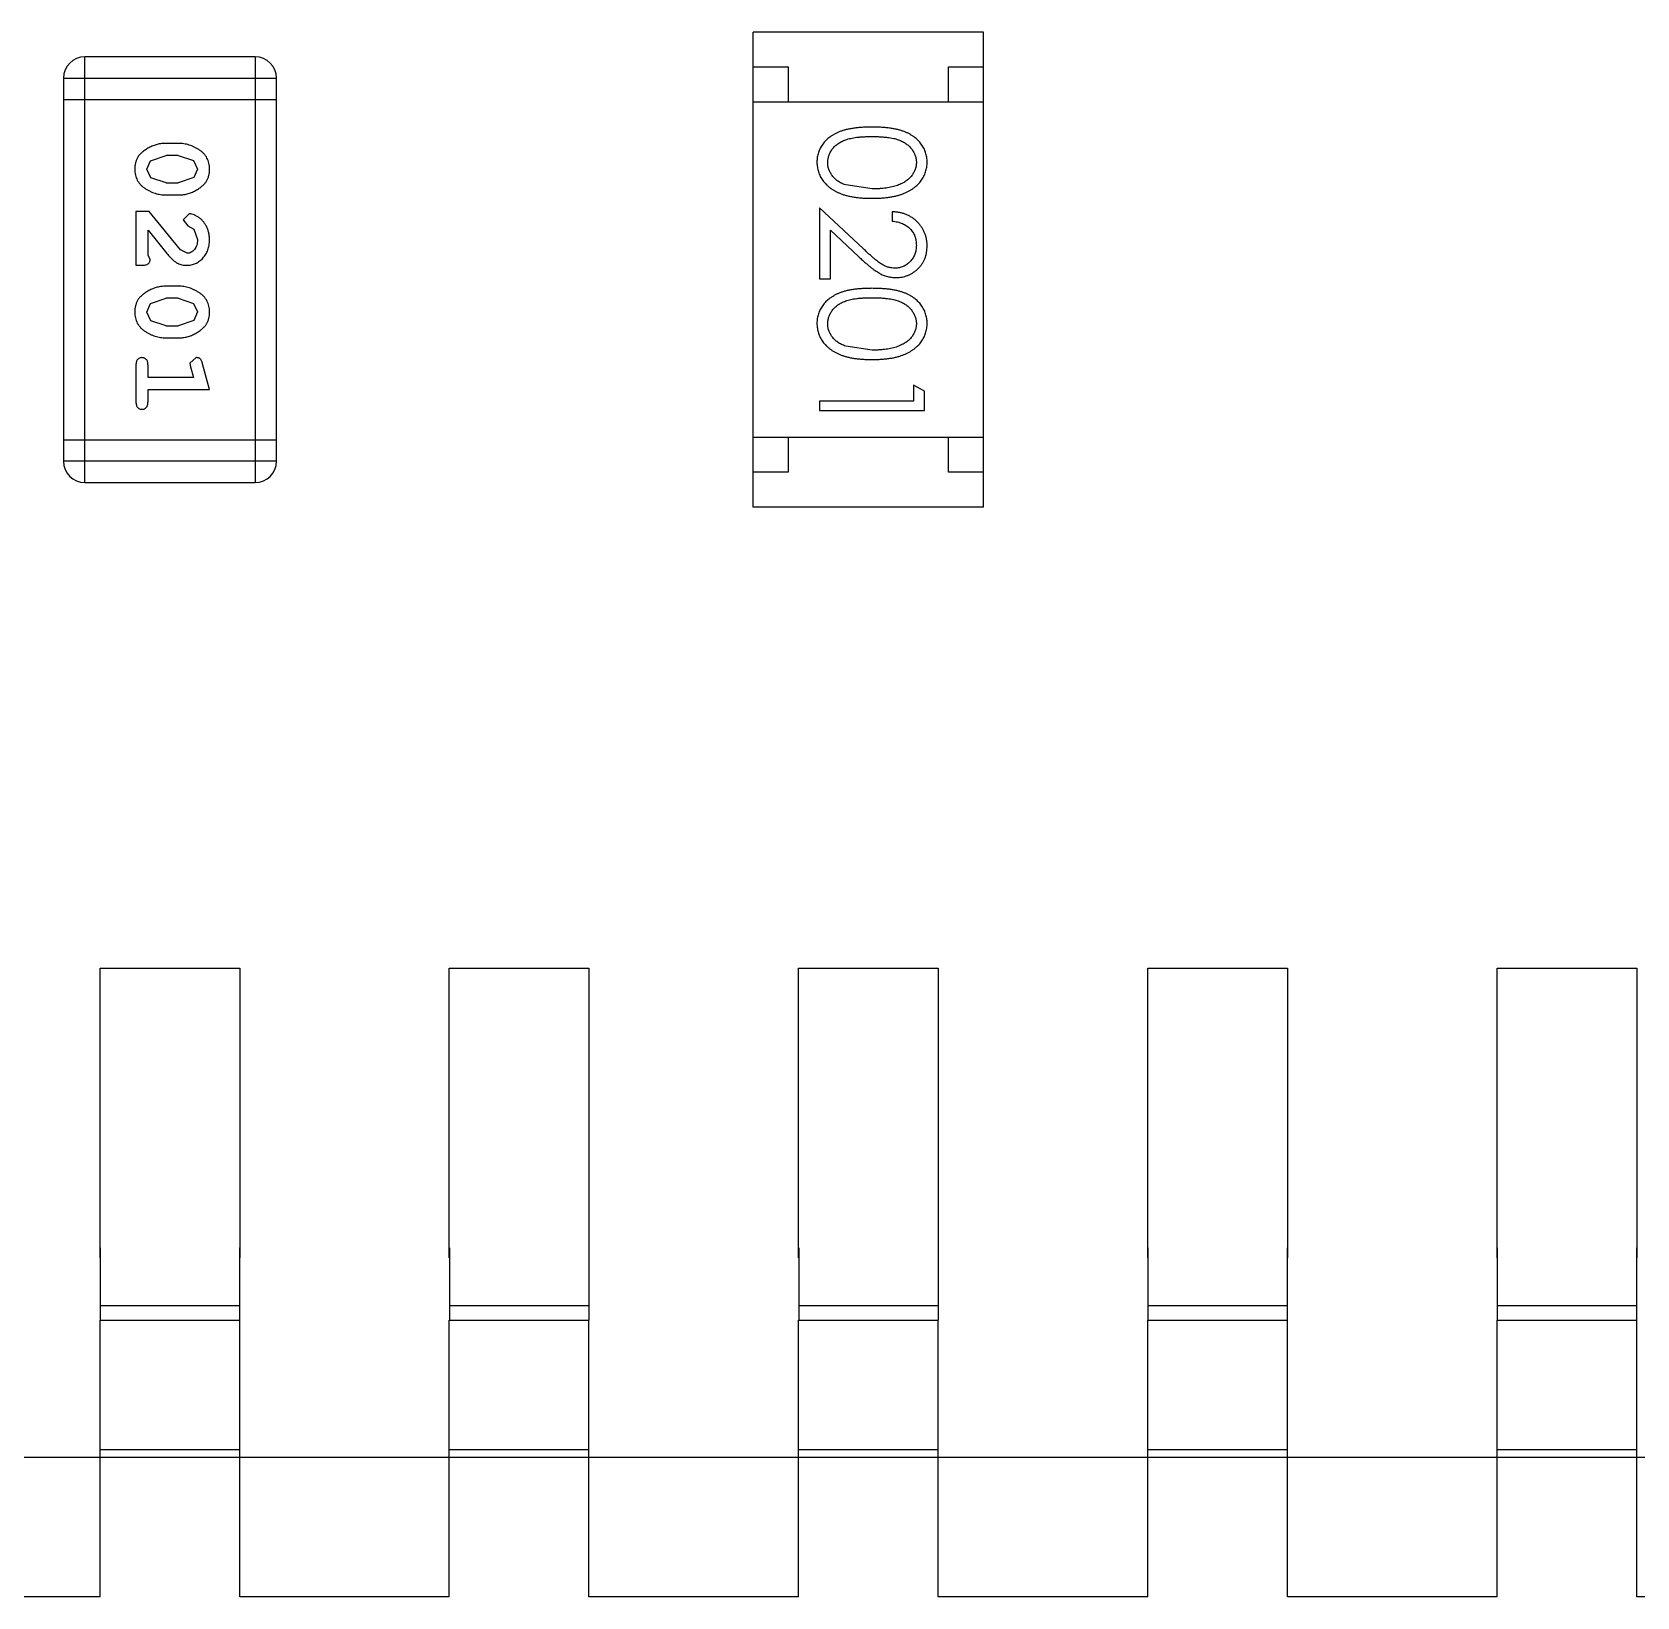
# Model space of a CAD drawing. Header units: inches. Extents: x -13 to 240, y -18 to 126.
# Drawn here: x 190.629 to 192.927, y 53.066 to 55.306 of the extents above; entities that cross this region are included whole.
import ezdxf

# ---------------------------------------------------------------- set-up
doc = ezdxf.new("R2010")
doc.units = ezdxf.units.IN
doc.header["$LTSCALE"] = 1.21
doc.header["$MEASUREMENT"] = 0
doc.layers.get('0').update_dxf_attribs({"linetype": 'CONTINUOUS'})

msp = doc.modelspace()

# ---------------------------------------------------------------- linework, layer by layer
at = {"color": 7, "linetype": 'Continuous'}
for p, q in [((191.6615, 54.6265), (191.6615, 55.3065)), ((191.9915, 55.3065), (191.6615, 55.3065)), ((191.9915, 54.6265), (191.9915, 55.3065)), ((190.7048, 54.6615), (190.7048, 55.2711)), ((190.9487, 55.2711), (190.7048, 55.2711)), ((190.9487, 55.2711), (190.9487, 54.6615)), ((191.6615, 55.2565), (191.7115, 55.2565)), ((191.7115, 55.2565), (191.7115, 55.2065)), ((191.9415, 55.2065), (191.9415, 55.2565)), ((191.9415, 55.2565), (191.9915, 55.2565)), ((190.6743, 55.2406), (190.6743, 54.692)), ((190.6743, 55.2406), (190.9791, 55.2406)), ((190.9791, 54.692), (190.9791, 55.2406)), ((190.6743, 55.2101), (190.9791, 55.2101)), ((191.6615, 55.2065), (191.9915, 55.2065)), ((190.8388, 55.1472), (190.821, 55.1472)), ((190.7937, 55.1101), (190.799, 55.1222)), ((190.799, 55.1222), (190.8213, 55.1299)), ((190.8385, 55.1299), (190.8213, 55.1299)), ((190.8385, 55.1299), (190.8603, 55.1226)), ((190.8603, 55.1226), (190.8661, 55.1103)), ((190.7995, 55.0978), (190.7937, 55.1101)), ((190.8213, 55.0906), (190.7995, 55.0978)), ((190.8608, 55.0981), (190.8385, 55.0906)), ((190.8661, 55.1103), (190.8608, 55.0981)), ((190.821, 55.0733), (190.8388, 55.0733)), ((190.8213, 55.0906), (190.8385, 55.0906)), ((191.8318, 55.082), (191.7941, 55.0876)), ((190.778, 55.0497), (190.778, 54.9726)), ((190.7968, 55.0497), (190.778, 55.0497)), ((190.8418, 54.9946), (190.7968, 55.0497)), ((191.7568, 55.055), (191.7568, 54.9531)), ((191.8189, 54.9969), (191.7568, 55.055)), ((191.8607, 55.0493), (191.8607, 55.0358)), ((190.854, 55.0465), (190.8456, 55.0377)), ((190.8456, 55.0377), (190.8522, 55.0292)), ((190.8522, 55.0292), (190.8607, 55.0242)), ((190.8607, 55.0242), (190.8661, 55.0094)), ((190.7953, 54.9867), (190.7953, 55.0229)), ((190.7953, 55.0229), (190.8223, 54.9893)), ((191.7722, 54.9531), (191.7722, 55.0229)), ((191.7722, 55.0229), (191.8122, 54.9854)), ((190.7984, 54.9812), (190.7953, 54.9867)), ((190.8515, 54.9899), (190.8418, 54.9946)), ((190.778, 54.9726), (190.7858, 54.9726)), ((190.8388, 54.9427), (190.821, 54.9427)), ((191.7568, 54.9531), (191.7722, 54.9531)), ((190.7937, 54.9056), (190.799, 54.9177)), ((190.799, 54.9177), (190.8213, 54.9254)), ((190.8385, 54.9254), (190.8213, 54.9254)), ((190.8385, 54.9254), (190.8603, 54.9181)), ((190.8603, 54.9181), (190.8661, 54.9058)), ((190.7995, 54.8933), (190.7937, 54.9056)), ((190.8213, 54.886), (190.7995, 54.8933)), ((190.8608, 54.8936), (190.8385, 54.886)), ((190.8661, 54.9058), (190.8608, 54.8936)), ((190.821, 54.8687), (190.8388, 54.8687)), ((190.8213, 54.886), (190.8385, 54.886)), ((190.8643, 54.8404), (190.8551, 54.8325)), ((191.8318, 54.8512), (191.7941, 54.8569)), ((190.778, 54.8294), (190.778, 54.7775)), ((190.7953, 54.8121), (190.7953, 54.8294)), ((190.8551, 54.8325), (190.8561, 54.8271)), ((190.8561, 54.8271), (190.8602, 54.8121)), ((190.8834, 54.7948), (190.8735, 54.8314)), ((190.8602, 54.8121), (190.7953, 54.8121)), ((190.7953, 54.7775), (190.7953, 54.7948)), ((190.7953, 54.7948), (190.8834, 54.7948)), ((191.8914, 54.8012), (191.8914, 54.7781)), ((191.9068, 54.7924), (191.8914, 54.8012)), ((191.7568, 54.7781), (191.7568, 54.7647)), ((191.8914, 54.7781), (191.7568, 54.7781)), ((191.9068, 54.7647), (191.9068, 54.7924)), ((191.7568, 54.7647), (191.9068, 54.7647)), ((191.6615, 54.7265), (191.9915, 54.7265)), ((191.7115, 54.7265), (191.7115, 54.6765)), ((191.9415, 54.6765), (191.9415, 54.7265)), ((190.9791, 54.7224), (190.6743, 54.7224)), ((190.9791, 54.692), (190.6743, 54.692)), ((190.7048, 54.6615), (190.9487, 54.6615)), ((191.7115, 54.6765), (191.6615, 54.6765)), ((191.9915, 54.6765), (191.9415, 54.6765)), ((191.9915, 54.6265), (191.6615, 54.6265)), ((190.7266, 53.5518), (190.7266, 53.9663)), ((190.7266, 53.9663), (190.9266, 53.9663)), ((190.9266, 53.9663), (190.9266, 53.5518)), ((191.2266, 53.5518), (191.2266, 53.9663)), ((191.2266, 53.9663), (191.4266, 53.9663)), ((191.4266, 53.9663), (191.4266, 53.5518)), ((191.7266, 53.5518), (191.7266, 53.9663)), ((191.7266, 53.9663), (191.9266, 53.9663)), ((191.9266, 53.9663), (191.9266, 53.5518)), ((192.2266, 53.5518), (192.2266, 53.9663)), ((192.2266, 53.9663), (192.4266, 53.9663)), ((192.4266, 53.9663), (192.4266, 53.5518)), ((192.7266, 53.5518), (192.7266, 53.9663)), ((192.7266, 53.9663), (192.9266, 53.9663)), ((192.9266, 53.9663), (192.9266, 53.5518)), ((190.7268, 53.5659), (190.7268, 53.4623)), ((190.9268, 53.4623), (190.9268, 53.5659)), ((191.2268, 53.5659), (191.2268, 53.4623)), ((191.4268, 53.4623), (191.4268, 53.5659)), ((191.7268, 53.5659), (191.7268, 53.4623)), ((191.9268, 53.4623), (191.9268, 53.5659)), ((192.2268, 53.5659), (192.2268, 53.4623)), ((192.4268, 53.4623), (192.4268, 53.5659)), ((192.7268, 53.5659), (192.7268, 53.4623)), ((192.9268, 53.4623), (192.9268, 53.5659)), ((190.7266, 53.0663), (190.7266, 53.4623)), ((190.7266, 53.4623), (190.9266, 53.4623)), ((190.7268, 53.4833), (190.9268, 53.4833)), ((190.9266, 53.0663), (190.9266, 53.4623)), ((191.2266, 53.0663), (191.2266, 53.4623)), ((191.2266, 53.4623), (191.4266, 53.4623)), ((191.2268, 53.4833), (191.4268, 53.4833)), ((191.4266, 53.0663), (191.4266, 53.4623)), ((191.7266, 53.0663), (191.7266, 53.4623)), ((191.7266, 53.4623), (191.9266, 53.4623)), ((191.7268, 53.4833), (191.9268, 53.4833)), ((191.9266, 53.0663), (191.9266, 53.4623)), ((192.2266, 53.0663), (192.2266, 53.4623)), ((192.2266, 53.4623), (192.4266, 53.4623)), ((192.2268, 53.4833), (192.4268, 53.4833)), ((192.4266, 53.0663), (192.4266, 53.4623)), ((192.7266, 53.0663), (192.7266, 53.4623)), ((192.7266, 53.4623), (192.9266, 53.4623)), ((192.7268, 53.4833), (192.9268, 53.4833)), ((192.9266, 53.0663), (192.9266, 53.4623)), ((178.5266, 53.2663), (197.6266, 53.2663)), ((190.9266, 53.2769), (190.7266, 53.2769)), ((191.4266, 53.2769), (191.2266, 53.2769)), ((191.9266, 53.2769), (191.7266, 53.2769)), ((192.4266, 53.2769), (192.2266, 53.2769)), ((192.9266, 53.2769), (192.7266, 53.2769)), ((190.7266, 53.0663), (190.4266, 53.0663)), ((191.2266, 53.0663), (190.9266, 53.0663)), ((191.7266, 53.0663), (191.4266, 53.0663)), ((192.2266, 53.0663), (191.9266, 53.0663)), ((192.7266, 53.0663), (192.4266, 53.0663)), ((193.2266, 53.0663), (192.9266, 53.0663))]:
    msp.add_line(p, q, dxfattribs=at)
for centre, start, end in [((190.7048, 55.2406), 90, 180), ((190.9487, 55.2406), 0, 90), ((190.7048, 54.692), 180, 270), ((190.9487, 54.692), 270, 0)]:
    msp.add_arc(centre, 0.0305, start, end, dxfattribs=at)
for points, knots in [([(191.8317, 55.1704), (191.8294, 55.1704), (191.8247, 55.1704), (191.818, 55.1701), (191.8116, 55.1696), (191.8057, 55.1689), (191.8001, 55.168), (191.795, 55.1669), (191.7903, 55.1656), (191.7859, 55.1641), (191.7819, 55.1624), (191.7782, 55.1605), (191.7747, 55.1585), (191.7715, 55.1563), (191.7686, 55.154), (191.7658, 55.1515), (191.7634, 55.1489), (191.7612, 55.1461), (191.7593, 55.1432), (191.7576, 55.1402), (191.7561, 55.1371), (191.755, 55.1339), (191.7541, 55.1306), (191.7534, 55.1272), (191.753, 55.1238), (191.753, 55.1215), (191.753, 55.1203)], [0, 0, 0, 0, 0.068113, 0.132564, 0.193427, 0.250218, 0.303569, 0.353576, 0.400235, 0.443586, 0.484619, 0.524292, 0.56238, 0.599049, 0.63494, 0.669782, 0.704009, 0.737842, 0.771098, 0.803896, 0.836415, 0.868639, 0.900715, 0.933378, 0.966213, 1, 1, 1, 1]), ([(191.9107, 55.1203), (191.9106, 55.1215), (191.9106, 55.1238), (191.9102, 55.1272), (191.9095, 55.1306), (191.9086, 55.1339), (191.9074, 55.1371), (191.906, 55.1402), (191.9042, 55.1433), (191.9023, 55.1462), (191.9001, 55.149), (191.8976, 55.1517), (191.8949, 55.1542), (191.892, 55.1565), (191.8887, 55.1586), (191.8853, 55.1607), (191.8816, 55.1625), (191.8776, 55.1642), (191.8733, 55.1656), (191.8686, 55.1669), (191.8635, 55.168), (191.858, 55.1689), (191.852, 55.1696), (191.8456, 55.1701), (191.8388, 55.1704), (191.8341, 55.1704), (191.8317, 55.1704)], [0, 0, 0, 0, 0.033742, 0.066533, 0.099153, 0.13154, 0.164087, 0.196563, 0.229707, 0.263315, 0.297504, 0.331686, 0.366482, 0.4021, 0.438958, 0.476748, 0.515985, 0.556589, 0.599519, 0.645765, 0.695487, 0.748721, 0.805687, 0.866754, 0.931405, 1, 1, 1, 1]), ([(190.821, 55.1472), (190.8199, 55.1472), (190.8178, 55.1471), (190.8146, 55.1468), (190.8115, 55.1463), (190.8084, 55.1456), (190.8054, 55.1448), (190.8024, 55.1436), (190.7994, 55.1424), (190.7965, 55.1409), (190.7938, 55.1393), (190.7913, 55.1377), (190.7889, 55.1361), (190.7868, 55.1344), (190.785, 55.1327), (190.7833, 55.131), (190.7819, 55.1293), (190.7803, 55.1269), (190.7787, 55.1237), (190.7774, 55.1195), (190.7765, 55.115), (190.7764, 55.1118), (190.7764, 55.1101)], [0, 0, 0, 0, 0.049886, 0.09882, 0.148132, 0.19689, 0.246038, 0.295176, 0.345305, 0.395692, 0.445312, 0.491875, 0.535813, 0.577009, 0.616081, 0.652689, 0.687585, 0.720206, 0.785062, 0.85223, 0.923759, 1, 1, 1, 1]), ([(190.8834, 55.1104), (190.8833, 55.1118), (190.8833, 55.1146), (190.8825, 55.1187), (190.8814, 55.1226), (190.8798, 55.1261), (190.8778, 55.1294), (190.8753, 55.1325), (190.8723, 55.1353), (190.8689, 55.1377), (190.8653, 55.1399), (190.8616, 55.1419), (190.8579, 55.1435), (190.8542, 55.1448), (190.8504, 55.1459), (190.8465, 55.1466), (190.8427, 55.1471), (190.8401, 55.1472), (190.8388, 55.1472)], [0, 0, 0, 0, 0.06692, 0.130834, 0.19258, 0.252759, 0.312631, 0.373411, 0.436359, 0.501894, 0.568244, 0.632472, 0.69556, 0.757163, 0.818592, 0.878885, 0.939235, 1, 1, 1, 1]), ([(191.7683, 55.1198), (191.7684, 55.1215), (191.7686, 55.1248), (191.7699, 55.1296), (191.772, 55.1344), (191.7743, 55.1382), (191.7766, 55.141), (191.7786, 55.1431), (191.7807, 55.1449), (191.783, 55.1467), (191.7855, 55.1484), (191.7883, 55.1498), (191.7912, 55.1512), (191.7943, 55.1524), (191.7977, 55.1535), (191.8014, 55.1544), (191.8056, 55.1552), (191.8101, 55.1559), (191.815, 55.1563), (191.8203, 55.1567), (191.8259, 55.1569), (191.8298, 55.157), (191.8318, 55.157)], [0, 0, 0, 0, 0.060034, 0.120278, 0.182348, 0.247919, 0.281641, 0.315701, 0.350322, 0.385703, 0.421819, 0.459196, 0.497866, 0.538301, 0.58121, 0.628183, 0.679403, 0.734699, 0.794074, 0.858416, 0.927049, 1, 1, 1, 1]), ([(191.8318, 55.157), (191.8338, 55.157), (191.8377, 55.1569), (191.8434, 55.1567), (191.8487, 55.1563), (191.8536, 55.1558), (191.8581, 55.1552), (191.8622, 55.1544), (191.866, 55.1535), (191.8694, 55.1524), (191.8725, 55.1511), (191.8754, 55.1498), (191.8781, 55.1483), (191.8806, 55.1467), (191.883, 55.1449), (191.8851, 55.143), (191.887, 55.141), (191.8893, 55.1381), (191.8916, 55.1344), (191.8938, 55.1297), (191.895, 55.1248), (191.8952, 55.1215), (191.8953, 55.1198)], [0, 0, 0, 0, 0.073302, 0.142286, 0.206253, 0.266017, 0.321612, 0.372532, 0.419497, 0.462398, 0.502825, 0.541489, 0.579034, 0.615143, 0.650298, 0.684912, 0.718701, 0.752189, 0.817245, 0.879117, 0.939613, 1, 1, 1, 1]), ([(191.753, 55.1203), (191.753, 55.1191), (191.753, 55.1167), (191.7535, 55.1132), (191.7541, 55.1098), (191.755, 55.1064), (191.7563, 55.1031), (191.7577, 55.0999), (191.7595, 55.0969), (191.7614, 55.0938), (191.7637, 55.091), (191.7662, 55.0882), (191.769, 55.0856), (191.772, 55.0832), (191.7753, 55.081), (191.7789, 55.0789), (191.7827, 55.077), (191.7868, 55.0752), (191.7912, 55.0736), (191.7959, 55.0723), (191.801, 55.0711), (191.8065, 55.0701), (191.8123, 55.0694), (191.8184, 55.0689), (191.825, 55.0686), (191.8295, 55.0685), (191.8317, 55.0685)], [0, 0, 0, 0, 0.033824, 0.067298, 0.10028, 0.133019, 0.165736, 0.198792, 0.232372, 0.266409, 0.301016, 0.336196, 0.371972, 0.408574, 0.446394, 0.485225, 0.525372, 0.567224, 0.611081, 0.65775, 0.70702, 0.759235, 0.814484, 0.873227, 0.934937, 1, 1, 1, 1]), ([(191.7941, 55.0876), (191.793, 55.088), (191.791, 55.0888), (191.7881, 55.0901), (191.7853, 55.0916), (191.7828, 55.0932), (191.7805, 55.0949), (191.7784, 55.0968), (191.7765, 55.0988), (191.7742, 55.1016), (191.7719, 55.1053), (191.7699, 55.11), (191.7685, 55.1148), (191.7684, 55.1182), (191.7683, 55.1198)], [0, 0, 0, 0, 0.075949, 0.148549, 0.218996, 0.286119, 0.351826, 0.416074, 0.478265, 0.540325, 0.660405, 0.774606, 0.887187, 1, 1, 1, 1]), ([(191.8317, 55.0685), (191.834, 55.0685), (191.8385, 55.0686), (191.8451, 55.0689), (191.8513, 55.0694), (191.8572, 55.0701), (191.8626, 55.0711), (191.8678, 55.0723), (191.8725, 55.0737), (191.8769, 55.0753), (191.881, 55.0771), (191.8849, 55.079), (191.8884, 55.0811), (191.8917, 55.0834), (191.8947, 55.0858), (191.8975, 55.0883), (191.9, 55.0911), (191.9023, 55.0939), (191.9043, 55.0969), (191.906, 55.1), (191.9074, 55.1032), (191.9086, 55.1064), (191.9095, 55.1098), (191.9102, 55.1132), (191.9106, 55.1167), (191.9106, 55.1191), (191.9107, 55.1203)], [0, 0, 0, 0, 0.065278, 0.127205, 0.186168, 0.241675, 0.294115, 0.343609, 0.390387, 0.434463, 0.476646, 0.517002, 0.555936, 0.593716, 0.630057, 0.665601, 0.700745, 0.734917, 0.768681, 0.802087, 0.834849, 0.867433, 0.900138, 0.932806, 0.966212, 1, 1, 1, 1]), ([(191.8953, 55.1198), (191.8952, 55.1182), (191.895, 55.1149), (191.8938, 55.11), (191.8916, 55.1054), (191.8893, 55.1016), (191.887, 55.0988), (191.885, 55.0967), (191.8828, 55.0948), (191.8803, 55.093), (191.8776, 55.0913), (191.8746, 55.0897), (191.8715, 55.0883), (191.868, 55.0869), (191.8644, 55.0858), (191.8605, 55.0847), (191.8563, 55.0839), (191.8519, 55.0832), (191.8472, 55.0827), (191.8423, 55.0822), (191.8371, 55.082), (191.8336, 55.082), (191.8318, 55.082)], [0, 0, 0, 0, 0.059689, 0.119507, 0.181075, 0.246162, 0.279894, 0.314468, 0.350403, 0.387474, 0.426147, 0.466624, 0.508745, 0.553328, 0.600058, 0.649177, 0.700552, 0.754894, 0.811825, 0.871514, 0.934319, 1, 1, 1, 1]), ([(190.7764, 55.1101), (190.7764, 55.1087), (190.7765, 55.1059), (190.7772, 55.1018), (190.7783, 55.098), (190.7799, 55.0944), (190.782, 55.0911), (190.7845, 55.088), (190.7874, 55.0852), (190.7908, 55.0828), (190.7944, 55.0806), (190.7981, 55.0786), (190.8018, 55.077), (190.8056, 55.0756), (190.8094, 55.0746), (190.8132, 55.0738), (190.8171, 55.0733), (190.8197, 55.0733), (190.821, 55.0733)], [0, 0, 0, 0, 0.067217, 0.131051, 0.19272, 0.252824, 0.312745, 0.373449, 0.436041, 0.501494, 0.567761, 0.632087, 0.695096, 0.757109, 0.817993, 0.878657, 0.939311, 1, 1, 1, 1]), ([(190.8388, 55.0733), (190.8398, 55.0733), (190.842, 55.0733), (190.8452, 55.0736), (190.8483, 55.0741), (190.8514, 55.0748), (190.8545, 55.0757), (190.8575, 55.0768), (190.8604, 55.0781), (190.8633, 55.0796), (190.866, 55.0812), (190.8686, 55.0829), (190.8709, 55.0845), (190.873, 55.0862), (190.8749, 55.0879), (190.8765, 55.0896), (190.878, 55.0913), (190.8795, 55.0937), (190.8811, 55.0969), (190.8824, 55.1011), (190.8832, 55.1056), (190.8833, 55.1088), (190.8834, 55.1104)], [0, 0, 0, 0, 0.049855, 0.099516, 0.148482, 0.19758, 0.246804, 0.296268, 0.346517, 0.397047, 0.446826, 0.49336, 0.537801, 0.579207, 0.617974, 0.654833, 0.689171, 0.722088, 0.786392, 0.853518, 0.924186, 1, 1, 1, 1]), ([(191.9107, 55.0003), (191.9106, 55.002), (191.9105, 55.0053), (191.9099, 55.0101), (191.9087, 55.0148), (191.9072, 55.0192), (191.9052, 55.0234), (191.9028, 55.0274), (191.8999, 55.0313), (191.8966, 55.0348), (191.893, 55.0381), (191.8891, 55.041), (191.885, 55.0434), (191.8806, 55.0454), (191.8759, 55.047), (191.8711, 55.0482), (191.8659, 55.049), (191.8624, 55.0492), (191.8607, 55.0493)], [0, 0, 0, 0, 0.06445, 0.126725, 0.187421, 0.247417, 0.306749, 0.366595, 0.427749, 0.490235, 0.553031, 0.614805, 0.676505, 0.738096, 0.801021, 0.864897, 0.931209, 1, 1, 1, 1]), ([(190.8834, 55.0092), (190.8833, 55.0109), (190.8832, 55.0143), (190.8823, 55.0192), (190.8809, 55.024), (190.8789, 55.0285), (190.8765, 55.0326), (190.8736, 55.0363), (190.8704, 55.0394), (190.8668, 55.0419), (190.8632, 55.0439), (190.8599, 55.0454), (190.8569, 55.0463), (190.8549, 55.0464), (190.854, 55.0465)], [0, 0, 0, 0, 0.098286, 0.193983, 0.289056, 0.384352, 0.477435, 0.566197, 0.652355, 0.737986, 0.818188, 0.887401, 0.94802, 1, 1, 1, 1]), ([(191.8607, 55.0358), (191.862, 55.0357), (191.8646, 55.0354), (191.8684, 55.0347), (191.8719, 55.0337), (191.8752, 55.0325), (191.8783, 55.031), (191.8812, 55.0293), (191.8838, 55.0273), (191.8862, 55.025), (191.8883, 55.0225), (191.8902, 55.0199), (191.8918, 55.0171), (191.893, 55.0142), (191.894, 55.0111), (191.8948, 55.0079), (191.8952, 55.0045), (191.8952, 55.0022), (191.8953, 55.001)], [0, 0, 0, 0, 0.073648, 0.143686, 0.210962, 0.275557, 0.338064, 0.399311, 0.4594, 0.51934, 0.579024, 0.637809, 0.695959, 0.754122, 0.813113, 0.873453, 0.935561, 1, 1, 1, 1]), ([(190.8506, 54.9726), (190.8517, 54.9726), (190.8539, 54.9727), (190.8572, 54.9731), (190.8603, 54.974), (190.8632, 54.9751), (190.8661, 54.9766), (190.8688, 54.9783), (190.8714, 54.9804), (190.8738, 54.9828), (190.8761, 54.9855), (190.878, 54.9883), (190.8797, 54.9914), (190.8811, 54.9946), (190.8821, 54.998), (190.8828, 55.0016), (190.8833, 55.0054), (190.8833, 55.0079), (190.8834, 55.0092)], [0, 0, 0, 0, 0.060981, 0.120256, 0.178148, 0.236115, 0.293993, 0.352864, 0.413358, 0.476056, 0.539296, 0.602396, 0.665116, 0.728325, 0.792919, 0.859317, 0.928302, 1, 1, 1, 1]), ([(190.8661, 55.0094), (190.866, 55.008), (190.8659, 55.0053), (190.8651, 55.0015), (190.8637, 54.9981), (190.8618, 54.9952), (190.8595, 54.9929), (190.8571, 54.9911), (190.8543, 54.9901), (190.8525, 54.9899), (190.8515, 54.9899)], [0, 0, 0, 0, 0.156344, 0.299348, 0.4327, 0.561, 0.682299, 0.791883, 0.89611, 1, 1, 1, 1]), ([(190.7858, 54.9726), (190.7869, 54.9726), (190.7889, 54.9726), (190.7916, 54.9731), (190.7938, 54.9737), (190.7956, 54.9748), (190.7969, 54.9761), (190.7978, 54.9776), (190.7983, 54.9794), (190.7984, 54.9806), (190.7984, 54.9812)], [0, 0, 0, 0, 0.1844, 0.34094, 0.473574, 0.586824, 0.690029, 0.789175, 0.890445, 1, 1, 1, 1]), ([(190.8223, 54.9893), (190.8231, 54.9885), (190.8246, 54.9868), (190.8268, 54.9844), (190.8289, 54.9823), (190.8309, 54.9804), (190.8328, 54.9788), (190.8345, 54.9774), (190.8362, 54.9763), (190.8382, 54.9752), (190.8408, 54.9741), (190.8439, 54.9732), (190.8472, 54.9727), (190.8495, 54.9726), (190.8506, 54.9726)], [0, 0, 0, 0, 0.103002, 0.197728, 0.285279, 0.365235, 0.437224, 0.502446, 0.560545, 0.611446, 0.707576, 0.80349, 0.900532, 1, 1, 1, 1]), ([(191.8122, 54.9854), (191.8138, 54.9839), (191.8168, 54.9812), (191.8211, 54.9772), (191.8252, 54.9737), (191.8291, 54.9705), (191.8327, 54.9676), (191.8361, 54.9652), (191.8393, 54.9631), (191.8431, 54.9607), (191.8478, 54.9584), (191.8537, 54.9565), (191.8598, 54.9553), (191.864, 54.9551), (191.8661, 54.955)], [0, 0, 0, 0, 0.09953, 0.192079, 0.277712, 0.357454, 0.429648, 0.495771, 0.555538, 0.608657, 0.707578, 0.804328, 0.901298, 1, 1, 1, 1]), ([(191.8649, 54.9685), (191.8632, 54.9686), (191.86, 54.9687), (191.8552, 54.9697), (191.8506, 54.9714), (191.8467, 54.9734), (191.8436, 54.9754), (191.8409, 54.9773), (191.838, 54.9797), (191.8347, 54.9823), (191.8312, 54.9854), (191.8273, 54.9889), (191.8232, 54.9927), (191.8204, 54.9954), (191.8189, 54.9969)], [0, 0, 0, 0, 0.088014, 0.174976, 0.2638, 0.355443, 0.406413, 0.465519, 0.533076, 0.609353, 0.693899, 0.787171, 0.889197, 1, 1, 1, 1]), ([(191.8953, 55.001), (191.8952, 54.9999), (191.8952, 54.9977), (191.8947, 54.9945), (191.8941, 54.9914), (191.8931, 54.9884), (191.8918, 54.9856), (191.8903, 54.9829), (191.8884, 54.9803), (191.8863, 54.9779), (191.884, 54.9757), (191.8816, 54.9738), (191.8791, 54.9721), (191.8765, 54.9708), (191.8737, 54.9698), (191.8709, 54.9691), (191.8679, 54.9686), (191.8659, 54.9685), (191.8649, 54.9685)], [0, 0, 0, 0, 0.068027, 0.133505, 0.19695, 0.26027, 0.322741, 0.384982, 0.448465, 0.513424, 0.578224, 0.640011, 0.700094, 0.760067, 0.819012, 0.877878, 0.938035, 1, 1, 1, 1]), ([(191.8661, 54.955), (191.8675, 54.9551), (191.8705, 54.9552), (191.8748, 54.9557), (191.8789, 54.9567), (191.8829, 54.9581), (191.8868, 54.9599), (191.8905, 54.9621), (191.8941, 54.9646), (191.8974, 54.9675), (191.9006, 54.9707), (191.9032, 54.9743), (191.9055, 54.978), (191.9074, 54.982), (191.9089, 54.9863), (191.9099, 54.9908), (191.9105, 54.9955), (191.9106, 54.9987), (191.9107, 55.0003)], [0, 0, 0, 0, 0.06271, 0.123347, 0.183401, 0.242828, 0.302097, 0.36242, 0.423725, 0.487032, 0.550491, 0.612709, 0.674265, 0.73617, 0.799211, 0.863483, 0.930525, 1, 1, 1, 1]), ([(190.821, 54.9427), (190.8199, 54.9427), (190.8178, 54.9426), (190.8146, 54.9423), (190.8115, 54.9418), (190.8084, 54.9411), (190.8054, 54.9403), (190.8024, 54.9391), (190.7994, 54.9379), (190.7965, 54.9364), (190.7938, 54.9348), (190.7913, 54.9332), (190.7889, 54.9315), (190.7868, 54.9299), (190.785, 54.9282), (190.7833, 54.9265), (190.7819, 54.9248), (190.7803, 54.9224), (190.7787, 54.9192), (190.7774, 54.915), (190.7765, 54.9105), (190.7764, 54.9073), (190.7764, 54.9056)], [0, 0, 0, 0, 0.049886, 0.09882, 0.148132, 0.19689, 0.246038, 0.295176, 0.345305, 0.395692, 0.445312, 0.491875, 0.535813, 0.577009, 0.616081, 0.652689, 0.687585, 0.720206, 0.785062, 0.85223, 0.923759, 1, 1, 1, 1]), ([(190.8834, 54.9059), (190.8833, 54.9073), (190.8833, 54.9101), (190.8825, 54.9142), (190.8814, 54.918), (190.8798, 54.9216), (190.8778, 54.9249), (190.8753, 54.928), (190.8723, 54.9308), (190.8689, 54.9332), (190.8653, 54.9354), (190.8616, 54.9373), (190.8579, 54.939), (190.8542, 54.9403), (190.8504, 54.9414), (190.8465, 54.9421), (190.8427, 54.9426), (190.8401, 54.9426), (190.8388, 54.9427)], [0, 0, 0, 0, 0.06692, 0.130834, 0.19258, 0.252759, 0.312631, 0.373411, 0.436359, 0.501894, 0.568244, 0.632472, 0.69556, 0.757163, 0.818592, 0.878885, 0.939235, 1, 1, 1, 1]), ([(191.8317, 54.9397), (191.8294, 54.9396), (191.8247, 54.9396), (191.818, 54.9393), (191.8116, 54.9388), (191.8057, 54.9381), (191.8001, 54.9372), (191.795, 54.9361), (191.7903, 54.9348), (191.7859, 54.9333), (191.7819, 54.9316), (191.7782, 54.9297), (191.7747, 54.9277), (191.7715, 54.9255), (191.7686, 54.9232), (191.7658, 54.9208), (191.7634, 54.9181), (191.7612, 54.9153), (191.7593, 54.9124), (191.7576, 54.9094), (191.7561, 54.9063), (191.755, 54.9031), (191.7541, 54.8998), (191.7534, 54.8965), (191.753, 54.893), (191.753, 54.8907), (191.753, 54.8895)], [0, 0, 0, 0, 0.068113, 0.132564, 0.193427, 0.250218, 0.303569, 0.353576, 0.400235, 0.443586, 0.484619, 0.524292, 0.56238, 0.599049, 0.63494, 0.669782, 0.704009, 0.737842, 0.771098, 0.803896, 0.836415, 0.868639, 0.900715, 0.933378, 0.966213, 1, 1, 1, 1]), ([(191.9107, 54.8895), (191.9106, 54.8907), (191.9106, 54.893), (191.9102, 54.8965), (191.9095, 54.8998), (191.9086, 54.9031), (191.9074, 54.9063), (191.906, 54.9095), (191.9042, 54.9125), (191.9023, 54.9154), (191.9001, 54.9183), (191.8976, 54.9209), (191.8949, 54.9234), (191.892, 54.9257), (191.8887, 54.9279), (191.8853, 54.9299), (191.8816, 54.9317), (191.8776, 54.9334), (191.8733, 54.9349), (191.8686, 54.9361), (191.8635, 54.9373), (191.858, 54.9381), (191.852, 54.9388), (191.8456, 54.9393), (191.8388, 54.9396), (191.8341, 54.9396), (191.8317, 54.9397)], [0, 0, 0, 0, 0.033742, 0.066533, 0.099153, 0.13154, 0.164087, 0.196563, 0.229707, 0.263315, 0.297504, 0.331686, 0.366482, 0.4021, 0.438958, 0.476748, 0.515985, 0.556589, 0.599519, 0.645765, 0.695487, 0.748721, 0.805687, 0.866754, 0.931405, 1, 1, 1, 1]), ([(191.7683, 54.8891), (191.7684, 54.8907), (191.7686, 54.894), (191.7699, 54.8989), (191.772, 54.9036), (191.7743, 54.9074), (191.7766, 54.9102), (191.7786, 54.9123), (191.7807, 54.9142), (191.783, 54.916), (191.7855, 54.9176), (191.7883, 54.919), (191.7912, 54.9204), (191.7943, 54.9217), (191.7977, 54.9227), (191.8014, 54.9237), (191.8056, 54.9244), (191.8101, 54.9251), (191.815, 54.9256), (191.8203, 54.9259), (191.8259, 54.9262), (191.8298, 54.9262), (191.8318, 54.9262)], [0, 0, 0, 0, 0.060034, 0.120278, 0.182348, 0.247919, 0.281641, 0.315701, 0.350322, 0.385703, 0.421819, 0.459196, 0.497866, 0.538301, 0.58121, 0.628183, 0.679403, 0.734699, 0.794074, 0.858416, 0.927049, 1, 1, 1, 1]), ([(191.8318, 54.9262), (191.8338, 54.9262), (191.8377, 54.9262), (191.8434, 54.9259), (191.8487, 54.9256), (191.8536, 54.925), (191.8581, 54.9245), (191.8622, 54.9236), (191.866, 54.9227), (191.8694, 54.9216), (191.8725, 54.9204), (191.8754, 54.919), (191.8781, 54.9175), (191.8806, 54.9159), (191.883, 54.9142), (191.8851, 54.9123), (191.887, 54.9102), (191.8893, 54.9074), (191.8916, 54.9036), (191.8938, 54.8989), (191.895, 54.894), (191.8952, 54.8907), (191.8953, 54.8891)], [0, 0, 0, 0, 0.073302, 0.142286, 0.206253, 0.266017, 0.321612, 0.372532, 0.419497, 0.462398, 0.502825, 0.541489, 0.579034, 0.615143, 0.650298, 0.684912, 0.718701, 0.752189, 0.817245, 0.879117, 0.939613, 1, 1, 1, 1]), ([(190.7764, 54.9056), (190.7764, 54.9042), (190.7765, 54.9014), (190.7772, 54.8973), (190.7783, 54.8934), (190.7799, 54.8899), (190.782, 54.8865), (190.7845, 54.8835), (190.7874, 54.8807), (190.7908, 54.8782), (190.7944, 54.8761), (190.7981, 54.8741), (190.8018, 54.8724), (190.8056, 54.8711), (190.8094, 54.8701), (190.8132, 54.8693), (190.8171, 54.8688), (190.8197, 54.8688), (190.821, 54.8687)], [0, 0, 0, 0, 0.067217, 0.131051, 0.19272, 0.252824, 0.312745, 0.373449, 0.436041, 0.501494, 0.567761, 0.632087, 0.695096, 0.757109, 0.817993, 0.878657, 0.939311, 1, 1, 1, 1]), ([(190.8388, 54.8687), (190.8398, 54.8688), (190.842, 54.8688), (190.8452, 54.8691), (190.8483, 54.8696), (190.8514, 54.8703), (190.8545, 54.8712), (190.8575, 54.8723), (190.8604, 54.8736), (190.8633, 54.8751), (190.866, 54.8767), (190.8686, 54.8784), (190.8709, 54.88), (190.873, 54.8817), (190.8749, 54.8834), (190.8765, 54.8851), (190.878, 54.8868), (190.8795, 54.8892), (190.8811, 54.8924), (190.8824, 54.8965), (190.8832, 54.9011), (190.8833, 54.9042), (190.8834, 54.9059)], [0, 0, 0, 0, 0.049855, 0.099516, 0.148482, 0.19758, 0.246804, 0.296268, 0.346517, 0.397047, 0.446826, 0.49336, 0.537801, 0.579207, 0.617974, 0.654833, 0.689171, 0.722088, 0.786392, 0.853518, 0.924186, 1, 1, 1, 1]), ([(191.753, 54.8895), (191.753, 54.8883), (191.753, 54.8859), (191.7535, 54.8824), (191.7541, 54.879), (191.755, 54.8756), (191.7563, 54.8724), (191.7577, 54.8692), (191.7595, 54.8661), (191.7614, 54.8631), (191.7637, 54.8602), (191.7662, 54.8575), (191.769, 54.8549), (191.772, 54.8525), (191.7753, 54.8502), (191.7789, 54.8481), (191.7827, 54.8462), (191.7868, 54.8444), (191.7912, 54.8428), (191.7959, 54.8415), (191.801, 54.8403), (191.8065, 54.8393), (191.8123, 54.8386), (191.8184, 54.8381), (191.825, 54.8378), (191.8295, 54.8378), (191.8317, 54.8377)], [0, 0, 0, 0, 0.033824, 0.067298, 0.10028, 0.133019, 0.165736, 0.198792, 0.232372, 0.266409, 0.301016, 0.336196, 0.371972, 0.408574, 0.446394, 0.485225, 0.525372, 0.567224, 0.611081, 0.65775, 0.70702, 0.759235, 0.814484, 0.873227, 0.934937, 1, 1, 1, 1]), ([(191.7941, 54.8569), (191.793, 54.8573), (191.791, 54.858), (191.7881, 54.8593), (191.7853, 54.8608), (191.7828, 54.8624), (191.7805, 54.8642), (191.7784, 54.866), (191.7765, 54.868), (191.7742, 54.8708), (191.7719, 54.8745), (191.7699, 54.8792), (191.7685, 54.8841), (191.7684, 54.8874), (191.7683, 54.8891)], [0, 0, 0, 0, 0.075949, 0.148549, 0.218996, 0.286119, 0.351826, 0.416074, 0.478265, 0.540325, 0.660405, 0.774606, 0.887187, 1, 1, 1, 1]), ([(191.8317, 54.8377), (191.834, 54.8378), (191.8385, 54.8378), (191.8451, 54.8381), (191.8513, 54.8386), (191.8572, 54.8394), (191.8626, 54.8403), (191.8678, 54.8415), (191.8725, 54.8429), (191.8769, 54.8445), (191.881, 54.8463), (191.8849, 54.8482), (191.8884, 54.8504), (191.8917, 54.8526), (191.8947, 54.855), (191.8975, 54.8576), (191.9, 54.8603), (191.9023, 54.8632), (191.9043, 54.8661), (191.906, 54.8692), (191.9074, 54.8724), (191.9086, 54.8757), (191.9095, 54.879), (191.9102, 54.8824), (191.9106, 54.8859), (191.9106, 54.8883), (191.9107, 54.8895)], [0, 0, 0, 0, 0.065278, 0.127205, 0.186168, 0.241675, 0.294115, 0.343609, 0.390387, 0.434463, 0.476646, 0.517002, 0.555936, 0.593716, 0.630057, 0.665601, 0.700745, 0.734917, 0.768681, 0.802087, 0.834849, 0.867433, 0.900138, 0.932806, 0.966212, 1, 1, 1, 1]), ([(191.8953, 54.8891), (191.8952, 54.8874), (191.895, 54.8841), (191.8938, 54.8793), (191.8916, 54.8746), (191.8893, 54.8709), (191.887, 54.868), (191.885, 54.866), (191.8828, 54.864), (191.8803, 54.8622), (191.8776, 54.8605), (191.8746, 54.859), (191.8715, 54.8575), (191.868, 54.8562), (191.8644, 54.855), (191.8605, 54.8539), (191.8563, 54.8531), (191.8519, 54.8524), (191.8472, 54.8519), (191.8423, 54.8514), (191.8371, 54.8513), (191.8336, 54.8512), (191.8318, 54.8512)], [0, 0, 0, 0, 0.059689, 0.119507, 0.181075, 0.246162, 0.279894, 0.314468, 0.350403, 0.387474, 0.426147, 0.466624, 0.508745, 0.553328, 0.600058, 0.649177, 0.700552, 0.754894, 0.811825, 0.871514, 0.934319, 1, 1, 1, 1]), ([(190.7866, 54.8404), (190.786, 54.8404), (190.7848, 54.8403), (190.7831, 54.8398), (190.7816, 54.839), (190.7803, 54.8378), (190.7792, 54.8363), (190.7785, 54.8343), (190.778, 54.832), (190.778, 54.8303), (190.778, 54.8294)], [0, 0, 0, 0, 0.115051, 0.223278, 0.329269, 0.437893, 0.554681, 0.682591, 0.83103, 1, 1, 1, 1]), ([(190.7953, 54.8294), (190.7953, 54.8303), (190.7952, 54.832), (190.7948, 54.8343), (190.794, 54.8363), (190.7929, 54.8378), (190.7916, 54.839), (190.7901, 54.8398), (190.7884, 54.8403), (190.7872, 54.8404), (190.7866, 54.8404)], [0, 0, 0, 0, 0.169102, 0.317658, 0.446239, 0.563118, 0.671828, 0.776546, 0.884858, 1, 1, 1, 1]), ([(190.8735, 54.8314), (190.8732, 54.8322), (190.8728, 54.8338), (190.8719, 54.8359), (190.871, 54.8375), (190.87, 54.8387), (190.8688, 54.8395), (190.8675, 54.84), (190.866, 54.8404), (190.8649, 54.8404), (190.8643, 54.8404)], [0, 0, 0, 0, 0.187321, 0.344927, 0.475328, 0.579604, 0.674244, 0.773631, 0.882025, 1, 1, 1, 1]), ([(190.778, 54.7775), (190.778, 54.7766), (190.778, 54.7749), (190.7785, 54.7726), (190.7792, 54.7706), (190.7803, 54.7691), (190.7816, 54.7679), (190.7831, 54.7671), (190.7848, 54.7666), (190.786, 54.7665), (190.7866, 54.7665)], [0, 0, 0, 0, 0.169012, 0.317488, 0.445429, 0.560977, 0.67065, 0.776666, 0.88492, 1, 1, 1, 1]), ([(190.7866, 54.7665), (190.7872, 54.7665), (190.7884, 54.7666), (190.7901, 54.7671), (190.7916, 54.7679), (190.7929, 54.7691), (190.794, 54.7706), (190.7947, 54.7726), (190.7952, 54.7749), (190.7953, 54.7766), (190.7953, 54.7775)], [0, 0, 0, 0, 0.11517, 0.223509, 0.328254, 0.438012, 0.553651, 0.682263, 0.830856, 1, 1, 1, 1])]:
    msp.add_open_spline(points, degree=3, knots=knots, dxfattribs=at)

doc.saveas('drawing.dxf')
